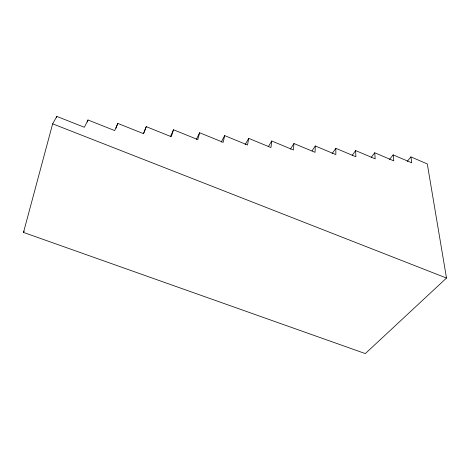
<?xml version="1.0" encoding="UTF-8"?>
<svg xmlns="http://www.w3.org/2000/svg" width="470" height="470" viewBox="0 0 470 470"><rect width="100%" height="100%" fill="white"/><g stroke="black" fill="none" stroke-linecap="round" stroke-linejoin="round"><path stroke-width="0.7" d="M315.294 145.976L315.047 152.327L293.95 143.532L293.433 149.983L271.76 140.994L270.955 147.539L248.677 138.356L247.561 145.001L224.648 135.607L223.191 142.351L199.609 132.746L197.788 139.596L173.501 129.761L171.28 136.717L146.246 126.642L143.597 133.709L117.776 123.387L114.662 130.566L88.002 119.979L84.377 127.282L56.829 116.413L52.652 123.833L23.5 232.421L365.308 353.587L446.5 278.052L427.295 163.936L410.927 156.91L411.755 162.826L393.149 154.877L393.795 160.875L374.737 152.774L375.178 158.854L355.649 150.588L355.878 156.763L335.844 148.326L335.844 154.583L315.294 145.976L312.033 150.858M56.447 117.835L56.829 116.413M87.338 122.065L88.002 119.979M116.031 128.204L117.776 123.387M143.509 133.41L146.246 126.642M170.51 136.459L173.501 129.761M196.401 139.343L199.609 132.746M23.5 232.421L24.146 231.146M221.235 142.105L224.648 135.607M245.099 144.713L248.677 138.356M268.382 146.64L271.76 140.994M290.419 149.102L293.95 143.532M332.073 153.708L335.844 148.326M352.183 155.317L355.649 150.588M371.188 157.409L374.737 152.774M389.507 159.459L393.149 154.877M407.196 161.445L410.927 156.91M52.652 123.833L446.5 278.052"/></g></svg>
